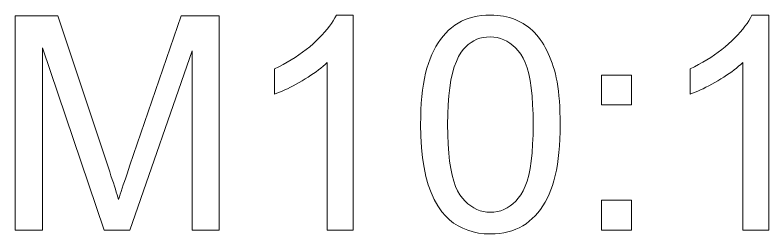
# Model space of a CAD drawing. Extents: x 0 to 594, y 0 to 521.
# Drawn here: x 534.97 to 545.53, y 388 to 391.06 of the extents above; entities that cross this region are included whole.
import ezdxf

# ---------------------------------------------------------------- set-up
doc = ezdxf.new("R2010")
doc.units = 0

msp = doc.modelspace()

# ---------------------------------------------------------------- linework, layer by layer
at = {"color": 7, "lineweight": 13}
for points in [[(534.965, 388.048), (534.965, 391.048), (535.563, 391.048), (536.273, 388.924), (536.292, 388.866), (536.31, 388.811), (536.327, 388.759), (536.343, 388.71), (536.358, 388.665), (536.372, 388.622), (536.384, 388.582), (536.396, 388.545), (536.407, 388.511), (536.416, 388.48), (536.427, 388.514), (536.439, 388.551), (536.452, 388.592), (536.466, 388.635), (536.482, 388.682), (536.498, 388.732), (536.516, 388.784), (536.535, 388.84), (536.555, 388.899), (536.576, 388.961), (537.294, 391.048), (537.828, 391.048), (537.828, 388.048), (537.446, 388.048), (537.446, 390.559), (536.574, 388.048), (536.216, 388.048), (535.348, 390.602), (535.348, 388.048)], [(539.707, 388.048), (539.339, 388.048), (539.339, 390.395), (539.311, 390.37), (539.282, 390.344), (539.251, 390.319), (539.219, 390.294), (539.185, 390.268), (539.149, 390.243), (539.112, 390.218), (539.073, 390.192), (539.032, 390.167), (538.99, 390.141), (538.947, 390.117), (538.905, 390.093), (538.864, 390.071), (538.824, 390.05), (538.785, 390.03), (538.746, 390.012), (538.709, 389.995), (538.672, 389.979), (538.637, 389.965), (538.602, 389.951), (538.602, 390.307), (538.663, 390.337), (538.722, 390.368), (538.78, 390.4), (538.837, 390.433), (538.891, 390.468), (538.945, 390.504), (538.996, 390.541), (539.046, 390.579), (539.095, 390.618), (539.142, 390.659), (539.187, 390.7), (539.229, 390.741), (539.269, 390.782), (539.305, 390.823), (539.339, 390.863), (539.371, 390.903), (539.4, 390.943), (539.426, 390.982), (539.449, 391.021), (539.469, 391.06), (539.707, 391.06)], [(540.65, 389.528), (540.651, 389.632), (540.655, 389.732), (540.66, 389.828), (540.668, 389.92), (540.678, 390.008), (540.69, 390.091), (540.704, 390.171), (540.72, 390.246), (540.739, 390.317), (540.76, 390.384), (540.783, 390.447), (540.808, 390.508), (540.835, 390.565), (540.864, 390.62), (540.896, 390.671), (540.929, 390.72), (540.965, 390.765), (541.003, 390.808), (541.043, 390.848), (541.085, 390.884), (541.129, 390.918), (541.176, 390.948), (541.225, 390.974), (541.276, 390.997), (541.329, 391.016), (541.384, 391.032), (541.442, 391.044), (541.502, 391.053), (541.564, 391.059), (541.628, 391.06), (541.676, 391.059), (541.723, 391.056), (541.768, 391.052), (541.812, 391.045), (541.855, 391.036), (541.897, 391.025), (541.937, 391.013), (541.977, 390.998), (542.015, 390.982), (542.052, 390.963), (542.088, 390.943), (542.122, 390.921), (542.156, 390.897), (542.188, 390.872), (542.218, 390.844), (542.248, 390.816), (542.276, 390.785), (542.303, 390.753), (542.328, 390.719), (542.353, 390.683), (542.376, 390.645), (542.398, 390.606), (542.419, 390.566), (542.44, 390.523), (542.459, 390.48), (542.477, 390.434), (542.494, 390.387), (542.51, 390.339), (542.525, 390.288), (542.539, 390.237), (542.552, 390.182), (542.563, 390.124), (542.573, 390.062), (542.582, 389.997), (542.59, 389.928), (542.596, 389.855), (542.6, 389.779), (542.604, 389.699), (542.606, 389.615), (542.607, 389.528), (542.605, 389.424), (542.602, 389.325), (542.597, 389.229), (542.589, 389.138), (542.579, 389.051), (542.568, 388.967), (542.553, 388.888), (542.537, 388.813), (542.519, 388.742), (542.498, 388.675), (542.475, 388.612), (542.45, 388.551), (542.423, 388.494), (542.394, 388.439), (542.363, 388.388), (542.329, 388.339), (542.294, 388.293), (542.256, 388.251), (542.216, 388.211), (542.174, 388.174), (542.129, 388.14), (542.083, 388.11), (542.034, 388.084), (541.983, 388.061), (541.929, 388.041), (541.874, 388.025), (541.816, 388.013), (541.756, 388.004), (541.693, 387.999), (541.628, 387.997), (541.543, 388), (541.462, 388.009), (541.385, 388.025), (541.311, 388.047), (541.241, 388.075), (541.175, 388.109), (541.112, 388.149), (541.053, 388.196), (540.998, 388.249), (540.947, 388.308), (540.891, 388.388), (540.84, 388.477), (540.796, 388.575), (540.757, 388.683), (540.724, 388.8), (540.698, 388.927), (540.677, 389.063), (540.662, 389.208), (540.653, 389.363)], [(545.533, 388.048), (545.165, 388.048), (545.165, 390.395), (545.137, 390.37), (545.108, 390.344), (545.077, 390.319), (545.045, 390.294), (545.011, 390.268), (544.975, 390.243), (544.938, 390.218), (544.899, 390.192), (544.858, 390.167), (544.816, 390.141), (544.773, 390.117), (544.731, 390.093), (544.69, 390.071), (544.65, 390.05), (544.611, 390.03), (544.572, 390.012), (544.535, 389.995), (544.498, 389.979), (544.463, 389.965), (544.428, 389.951), (544.428, 390.307), (544.489, 390.337), (544.548, 390.368), (544.606, 390.4), (544.663, 390.433), (544.717, 390.468), (544.771, 390.504), (544.822, 390.541), (544.872, 390.579), (544.921, 390.618), (544.968, 390.659), (545.013, 390.7), (545.055, 390.741), (545.095, 390.782), (545.131, 390.823), (545.166, 390.863), (545.197, 390.903), (545.226, 390.943), (545.252, 390.982), (545.275, 391.021), (545.295, 391.06), (545.533, 391.06)], [(541.029, 389.528), (541.031, 389.385), (541.036, 389.252), (541.044, 389.129), (541.056, 389.016), (541.072, 388.912), (541.091, 388.819), (541.114, 388.735), (541.139, 388.662), (541.169, 388.598), (541.202, 388.544), (541.237, 388.498), (541.274, 388.456), (541.313, 388.42), (541.353, 388.388), (541.395, 388.361), (541.438, 388.339), (541.483, 388.322), (541.53, 388.31), (541.578, 388.302), (541.628, 388.3), (541.678, 388.302), (541.727, 388.31), (541.773, 388.322), (541.818, 388.339), (541.862, 388.361), (541.904, 388.388), (541.944, 388.42), (541.983, 388.457), (542.02, 388.499), (542.055, 388.545), (542.088, 388.599), (542.117, 388.663), (542.143, 388.737), (542.166, 388.82), (542.185, 388.914), (542.2, 389.017), (542.212, 389.13), (542.221, 389.253), (542.226, 389.385), (542.228, 389.528), (542.226, 389.671), (542.221, 389.804), (542.212, 389.927), (542.2, 390.041), (542.185, 390.144), (542.166, 390.237), (542.143, 390.321), (542.117, 390.395), (542.088, 390.458), (542.055, 390.512), (542.02, 390.558), (541.982, 390.6), (541.944, 390.636), (541.903, 390.668), (541.861, 390.695), (541.817, 390.716), (541.771, 390.733), (541.724, 390.746), (541.675, 390.753), (541.624, 390.755), (541.575, 390.753), (541.527, 390.747), (541.481, 390.736), (541.438, 390.721), (541.396, 390.702), (541.357, 390.678), (541.319, 390.65), (541.284, 390.618), (541.25, 390.581), (541.219, 390.541), (541.183, 390.481), (541.151, 390.412), (541.122, 390.334), (541.097, 390.247), (541.076, 390.15), (541.059, 390.044), (541.046, 389.929), (541.036, 389.804), (541.031, 389.671)], [(543.186, 389.802), (543.186, 390.221), (543.605, 390.221), (543.605, 389.802)], [(543.186, 388.048), (543.186, 388.468), (543.605, 388.468), (543.605, 388.048)]]:
    msp.add_lwpolyline(points, close=True, dxfattribs=at)

doc.saveas('drawing.dxf')
